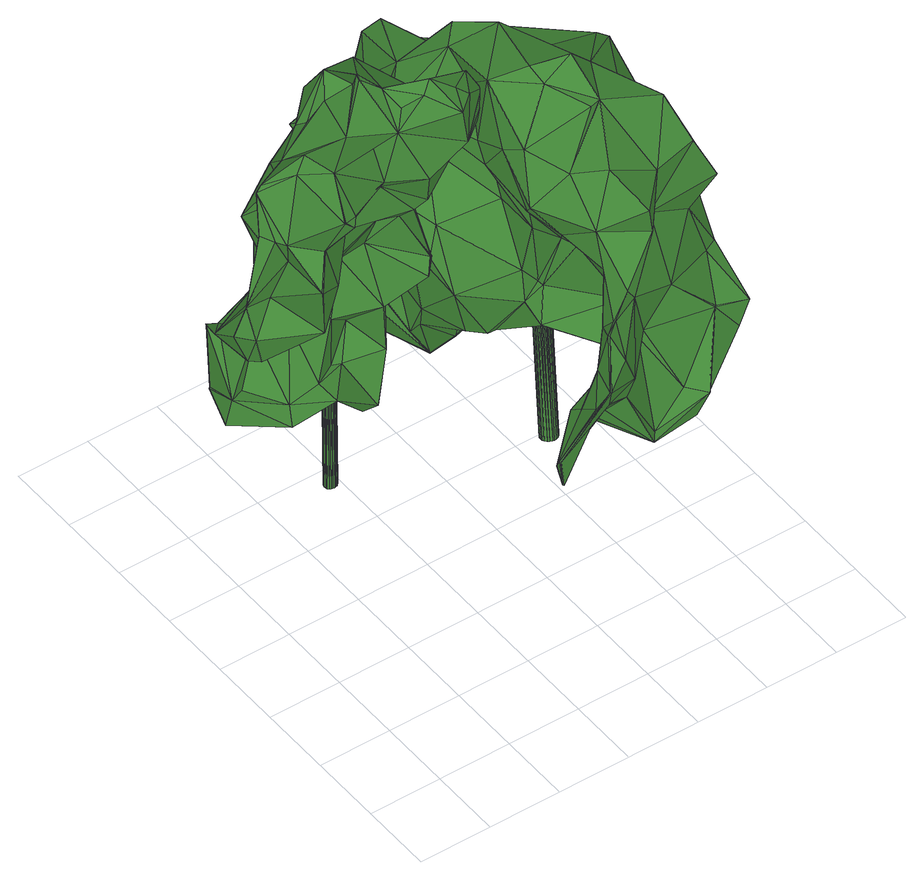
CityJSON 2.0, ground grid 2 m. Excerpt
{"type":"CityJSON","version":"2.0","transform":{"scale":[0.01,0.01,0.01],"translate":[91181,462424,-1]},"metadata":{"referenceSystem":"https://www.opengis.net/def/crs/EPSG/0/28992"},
"CityObjects":{
"tree1":{"type":"SolitaryVegetationObject","attributes":{"gtid":196,"crown_width_m":6.77,"crown_median_z":7,"trunk_H_m":7.62,"trunk_DBH_m":0.34,"trunk_radius_m":0.17,"trunk_base_height_m":-0.62,"original_gtid":"200"},"geometry":[{"type":"Solid","lod":"3","boundaries":[[[[0,1,2]],[[0,2,3]],[[4,5,6]],[[7,8,9]],[[10,11,12]],[[13,14,6]],[[15,14,13]],[[16,17,18]],[[10,19,11]],[[20,21,22]],[[20,23,21]],[[24,25,26]],[[27,28,29]],[[30,31,32]],[[33,34,0]],[[35,36,37]],[[38,39,40]],[[41,42,43]],[[44,19,27]],[[45,46,47]],[[48,49,16]],[[42,50,30]],[[13,51,52]],[[27,10,53]],[[37,26,35]],[[54,55,56]],[[50,57,58]],[[59,60,61]],[[62,63,64]],[[65,66,62]],[[67,68,25]],[[30,69,42]],[[43,69,70]],[[35,26,25]],[[71,50,58]],[[72,73,74]],[[72,74,65]],[[75,23,76]],[[44,77,11]],[[78,77,44]],[[79,80,81]],[[82,83,84]],[[85,86,87]],[[28,27,53]],[[88,1,34]],[[34,1,0]],[[89,62,66]],[[53,90,28]],[[91,92,93]],[[59,94,60]],[[95,96,9]],[[97,9,96]],[[9,59,7]],[[98,99,100]],[[40,101,38]],[[101,102,23]],[[103,57,31]],[[92,104,105]],[[106,105,104]],[[47,107,24]],[[108,109,110]],[[108,111,109]],[[44,112,78]],[[24,26,37]],[[46,6,113]],[[114,113,6]],[[90,111,115]],[[43,42,69]],[[18,17,116]],[[15,13,52]],[[117,52,51]],[[118,119,116]],[[91,120,92]],[[43,70,41]],[[4,121,122]],[[32,69,30]],[[70,69,32]],[[6,51,13]],[[123,124,125]],[[126,127,75]],[[128,127,126]],[[62,129,130]],[[28,90,115]],[[131,7,132]],[[44,11,19]],[[27,19,10]],[[133,134,135]],[[12,77,78]],[[12,11,77]],[[100,136,137]],[[138,139,140]],[[141,132,61]],[[88,34,142]],[[143,144,145]],[[146,140,147]],[[148,16,18]],[[48,16,148]],[[91,84,120]],[[149,150,151]],[[7,52,117]],[[152,22,153]],[[90,53,10]],[[109,90,10]],[[111,90,109]],[[139,147,140]],[[38,73,153]],[[39,38,153]],[[102,103,21]],[[94,108,154]],[[155,76,23]],[[31,50,71]],[[111,108,156]],[[31,30,50]],[[76,126,75]],[[157,127,68]],[[128,68,127]],[[109,10,158]],[[146,138,140]],[[36,159,47]],[[160,161,156]],[[72,124,79]],[[16,49,17]],[[160,80,123]],[[79,152,72]],[[24,37,47]],[[79,123,80]],[[148,159,36]],[[25,68,35]],[[162,151,93]],[[24,67,25]],[[122,113,163]],[[164,86,158]],[[146,158,86]],[[8,7,165]],[[166,32,31]],[[7,59,61]],[[110,109,158]],[[167,81,160]],[[80,160,81]],[[168,29,115]],[[76,155,126]],[[88,89,1]],[[20,22,169]],[[137,130,9]],[[170,132,171]],[[79,124,123]],[[39,172,40]],[[125,62,173]],[[174,29,168]],[[29,28,115]],[[72,65,125]],[[116,17,175]],[[15,143,145]],[[97,96,95]],[[110,154,108]],[[33,0,54]],[[105,176,177]],[[175,17,49]],[[24,107,67]],[[42,41,50]],[[175,118,116]],[[70,178,179]],[[70,166,178]],[[70,32,166]],[[180,162,93]],[[87,181,34]],[[142,34,181]],[[89,174,168]],[[102,182,57]],[[40,182,102]],[[27,29,112]],[[27,112,44]],[[151,183,93]],[[50,41,57]],[[41,31,57]],[[146,86,56]],[[81,184,136]],[[137,136,184]],[[36,47,37]],[[107,122,67]],[[3,54,0]],[[180,121,4]],[[173,185,130]],[[60,154,186]],[[152,153,72]],[[153,73,72]],[[60,94,154]],[[117,165,7]],[[102,101,40]],[[151,2,89]],[[151,89,83]],[[186,147,139]],[[169,187,188]],[[175,126,155]],[[83,82,151]],[[68,67,189]],[[184,130,137]],[[71,21,103]],[[71,103,31]],[[153,172,39]],[[84,83,66]],[[136,119,79]],[[136,79,81]],[[57,103,102]],[[130,184,173]],[[125,173,184]],[[150,2,151]],[[78,133,12]],[[48,126,175]],[[48,175,49]],[[20,169,175]],[[68,36,35]],[[188,118,169]],[[51,98,117]],[[130,156,94]],[[9,94,59]],[[130,94,9]],[[8,165,98]],[[107,113,122]],[[62,125,65]],[[160,123,161]],[[190,182,172]],[[157,189,105]],[[68,189,157]],[[116,119,136]],[[8,95,9]],[[31,41,166]],[[85,87,34]],[[1,89,2]],[[162,191,149]],[[89,66,83]],[[120,74,73]],[[106,104,101]],[[106,101,105]],[[84,65,74]],[[120,84,74]],[[192,142,181]],[[180,93,92]],[[180,92,105]],[[149,2,150]],[[149,3,2]],[[110,186,154]],[[127,176,75]],[[75,101,23]],[[23,20,155]],[[175,155,20]],[[4,162,180]],[[142,193,88]],[[67,122,189]],[[89,168,62]],[[63,62,168]],[[33,194,34]],[[158,10,12]],[[111,195,115]],[[40,172,182]],[[6,196,4]],[[118,175,169]],[[159,99,45]],[[98,45,99]],[[170,15,131]],[[164,87,86]],[[191,3,149]],[[23,102,21]],[[169,22,187]],[[162,149,151]],[[57,182,190]],[[57,190,58]],[[196,6,14]],[[184,81,167]],[[108,94,156]],[[118,188,119]],[[112,142,192]],[[112,192,78]],[[68,128,36]],[[158,134,164]],[[135,134,158]],[[21,172,22]],[[3,191,197]],[[126,48,128]],[[8,98,95]],[[145,198,15]],[[55,199,56]],[[174,88,193]],[[186,110,146]],[[99,159,200]],[[99,200,100]],[[189,122,121]],[[79,188,152]],[[119,188,79]],[[105,177,157]],[[136,201,116]],[[148,200,159]],[[71,58,21]],[[141,138,171]],[[98,51,202]],[[6,163,114]],[[163,4,122]],[[6,202,51]],[[98,202,45]],[[22,172,153]],[[98,165,117]],[[98,100,95]],[[104,92,120]],[[56,86,54]],[[101,104,38]],[[84,66,65]],[[73,38,120]],[[38,104,120]],[[91,82,84]],[[158,12,133]],[[144,199,55]],[[56,199,146]],[[146,199,138]],[[15,170,143]],[[70,179,203]],[[70,203,41]],[[105,101,176]],[[41,203,166]],[[200,204,100]],[[199,144,171]],[[199,171,138]],[[143,171,144]],[[88,174,89]],[[112,174,193]],[[112,29,174]],[[142,112,193]],[[82,183,151]],[[91,93,183]],[[91,183,82]],[[78,134,133]],[[192,134,78]],[[191,205,196]],[[4,196,205]],[[58,172,21]],[[58,190,172]],[[60,186,139]],[[110,206,146]],[[146,206,158]],[[45,47,207]],[[162,4,205]],[[162,205,191]],[[158,206,110]],[[147,186,146]],[[201,204,208]],[[131,15,52]],[[131,52,7]],[[139,138,141]],[[130,185,62]],[[46,113,47]],[[202,46,45]],[[137,97,100]],[[95,100,97]],[[173,62,185]],[[64,63,168]],[[195,64,168]],[[195,168,115]],[[195,123,64]],[[202,6,46]],[[156,161,111]],[[111,161,195]],[[123,195,161]],[[60,139,141]],[[60,141,61]],[[64,123,129]],[[64,129,62]],[[75,176,101]],[[133,135,158]],[[36,128,148]],[[48,148,128]],[[3,197,54]],[[209,145,197]],[[144,197,145]],[[209,197,191]],[[54,197,55]],[[144,55,197]],[[141,171,132]],[[163,6,5]],[[163,5,4]],[[184,129,123]],[[164,181,87]],[[159,207,47]],[[170,131,132]],[[61,132,7]],[[72,125,124]],[[159,45,207]],[[14,15,198]],[[14,198,196]],[[196,198,191]],[[191,198,209]],[[209,198,145]],[[125,184,123]],[[114,163,113]],[[181,134,192]],[[54,194,33]],[[86,194,54]],[[85,34,194]],[[85,194,86]],[[171,143,170]],[[9,97,137]],[[152,187,22]],[[136,100,201]],[[188,187,152]],[[164,134,181]],[[105,121,180]],[[189,121,105]],[[178,203,179]],[[166,203,178]],[[157,177,127]],[[127,177,176]],[[201,100,204]],[[167,129,184]],[[130,129,156]],[[160,156,129]],[[160,129,167]],[[47,113,107]],[[18,208,148]],[[116,208,18]],[[201,208,116]],[[200,208,204]],[[200,148,208]],[[210,211,212]],[[210,212,213]],[[213,212,214]],[[213,214,215]],[[212,211,216]],[[212,216,214]],[[214,216,217]],[[214,217,215]],[[216,211,218]],[[216,218,217]],[[217,218,219]],[[217,219,215]],[[218,211,220]],[[218,220,219]],[[219,220,221]],[[219,221,215]],[[220,211,222]],[[220,222,221]],[[221,222,223]],[[221,223,215]],[[222,211,224]],[[222,224,223]],[[223,224,225]],[[223,225,215]],[[224,211,226]],[[224,226,225]],[[225,226,227]],[[225,227,215]],[[226,211,228]],[[226,228,227]],[[227,228,229]],[[227,229,215]],[[228,211,230]],[[228,230,229]],[[229,230,231]],[[229,231,215]],[[230,211,232]],[[230,232,231]],[[231,232,233]],[[231,233,215]],[[232,211,234]],[[232,234,233]],[[233,234,235]],[[233,235,215]],[[234,211,236]],[[234,236,235]],[[235,236,237]],[[235,237,215]],[[236,211,238]],[[236,238,237]],[[237,238,239]],[[237,239,215]],[[238,211,240]],[[238,240,239]],[[239,240,241]],[[239,241,215]],[[240,211,242]],[[240,242,241]],[[241,242,243]],[[241,243,215]],[[242,211,244]],[[242,244,243]],[[243,244,245]],[[243,245,215]],[[244,211,246]],[[244,246,245]],[[245,246,247]],[[245,247,215]],[[246,211,248]],[[246,248,247]],[[247,248,249]],[[247,249,215]],[[248,211,250]],[[248,250,249]],[[249,250,251]],[[249,251,215]],[[250,211,252]],[[250,252,251]],[[251,252,253]],[[251,253,215]],[[252,211,254]],[[252,254,253]],[[253,254,255]],[[253,255,215]],[[254,211,256]],[[254,256,255]],[[255,256,257]],[[255,257,215]],[[256,211,258]],[[256,258,257]],[[257,258,259]],[[257,259,215]],[[258,211,210]],[[258,210,259]],[[259,210,213]],[[259,213,215]]]]}]},
"tree2":{"type":"SolitaryVegetationObject","attributes":{"gtid":198,"crown_width_m":9.76,"crown_median_z":7.22,"trunk_H_m":6.83,"trunk_DBH_m":0.47,"trunk_radius_m":0.235,"trunk_base_height_m":0.39,"original_gtid":"202"},"geometry":[{"type":"Solid","lod":"3","boundaries":[[[[260,261,262]],[[263,264,265]],[[266,267,268]],[[269,270,271]],[[272,270,269]],[[273,274,275]],[[276,277,278]],[[279,280,281]],[[282,283,265]],[[284,283,282]],[[280,285,286]],[[287,288,289]],[[290,291,292]],[[287,289,293]],[[294,295,296]],[[297,298,299]],[[300,301,302]],[[303,304,289]],[[305,306,307]],[[308,309,310]],[[300,311,312]],[[302,311,300]],[[312,271,300]],[[313,314,315]],[[293,316,287]],[[317,318,308]],[[319,320,321]],[[322,323,324]],[[325,290,292]],[[326,327,328]],[[329,330,331]],[[332,333,334]],[[335,336,328]],[[322,317,337]],[[335,338,315]],[[302,301,339]],[[311,267,340]],[[341,342,330]],[[343,344,288]],[[340,312,311]],[[286,281,280]],[[337,317,308]],[[335,345,336]],[[263,265,346]],[[347,348,349]],[[350,349,348]],[[262,351,352]],[[296,304,303]],[[296,353,304]],[[354,355,344]],[[356,357,358]],[[344,346,354]],[[359,360,361]],[[280,362,285]],[[341,330,277]],[[290,363,291]],[[364,365,366]],[[367,368,329]],[[367,329,369]],[[310,370,371]],[[372,370,310]],[[343,318,373]],[[282,265,374]],[[277,281,341]],[[279,281,277]],[[353,307,306]],[[331,369,329]],[[342,341,375]],[[376,267,266]],[[266,268,377]],[[287,316,378]],[[362,379,274]],[[311,302,268]],[[368,367,380]],[[381,382,383]],[[384,299,275]],[[329,368,330]],[[335,328,364]],[[285,273,385]],[[382,381,386]],[[387,388,389]],[[390,391,392]],[[311,268,267]],[[393,394,319]],[[366,365,394]],[[289,288,395]],[[396,397,398]],[[399,398,397]],[[319,394,320]],[[400,401,402]],[[289,403,293]],[[288,287,343]],[[318,343,287]],[[404,369,405]],[[406,313,351]],[[407,327,326]],[[373,318,408]],[[313,406,314]],[[409,379,362]],[[410,411,412]],[[376,388,413]],[[413,388,387]],[[310,371,308]],[[392,414,415]],[[416,290,417]],[[418,419,420]],[[338,421,422]],[[335,315,345]],[[351,262,406]],[[314,406,262]],[[341,281,286]],[[423,353,424]],[[425,426,427]],[[394,365,320]],[[272,428,356]],[[429,356,428]],[[430,372,431]],[[266,377,432]],[[339,432,377]],[[286,433,341]],[[377,268,339]],[[339,268,302]],[[426,434,427]],[[310,316,435]],[[309,316,310]],[[308,371,337]],[[271,270,398]],[[271,398,300]],[[436,285,385]],[[315,338,437]],[[412,384,275]],[[412,275,274]],[[319,438,393]],[[415,393,438]],[[410,412,392]],[[407,439,440]],[[412,411,384]],[[441,442,419]],[[443,444,425]],[[443,425,427]],[[313,430,351]],[[445,446,447]],[[314,345,315]],[[326,328,336]],[[338,405,331]],[[269,271,448]],[[322,337,297]],[[297,299,384]],[[349,416,417]],[[291,323,449]],[[264,349,450]],[[436,433,285]],[[286,285,433]],[[294,354,265]],[[338,366,405]],[[282,451,452]],[[453,435,316]],[[342,338,331]],[[280,279,276]],[[276,279,277]],[[263,349,264]],[[437,313,315]],[[361,360,413]],[[309,378,316]],[[396,358,454]],[[274,379,412]],[[427,434,260]],[[454,358,451]],[[432,389,266]],[[308,318,309]],[[328,327,364]],[[330,342,331]],[[446,445,453]],[[339,301,434]],[[375,341,433]],[[347,334,348]],[[297,384,411]],[[455,297,456]],[[381,371,370]],[[351,445,447]],[[353,296,424]],[[391,414,392]],[[290,416,363]],[[282,374,401]],[[282,401,451]],[[457,408,323]],[[385,273,275]],[[358,396,272]],[[458,434,301]],[[294,355,354]],[[296,355,294]],[[294,459,295]],[[336,345,460]],[[336,460,326]],[[412,379,390]],[[350,401,374]],[[350,450,349]],[[413,360,376]],[[422,298,382]],[[350,461,401]],[[346,265,354]],[[422,462,298]],[[420,442,463]],[[430,431,445]],[[404,394,464]],[[322,297,455]],[[285,362,273]],[[274,273,362]],[[437,386,313]],[[462,299,298]],[[385,299,462]],[[446,403,463]],[[293,403,446]],[[385,462,436]],[[381,465,386]],[[325,417,290]],[[466,451,284]],[[466,284,452]],[[466,452,451]],[[280,276,409]],[[280,409,362]],[[402,467,400]],[[407,320,365]],[[373,408,457]],[[366,338,335]],[[364,366,335]],[[271,312,448]],[[410,325,292]],[[455,323,322]],[[440,321,468]],[[332,321,440]],[[297,411,456]],[[412,390,392]],[[367,369,464]],[[404,464,369]],[[467,399,397]],[[293,446,316]],[[446,453,316]],[[469,355,296]],[[469,296,303]],[[457,470,373]],[[343,373,470]],[[358,459,451]],[[346,470,263]],[[317,408,318]],[[471,389,472]],[[387,389,471]],[[387,471,472]],[[291,470,323]],[[353,306,473]],[[305,307,473]],[[305,473,306]],[[463,403,473]],[[334,438,319]],[[417,438,334]],[[292,291,449]],[[339,434,425]],[[365,364,327]],[[474,475,476]],[[477,475,474]],[[297,383,298]],[[331,405,369]],[[386,465,313]],[[333,348,334]],[[289,395,303]],[[303,395,469]],[[330,478,277]],[[448,429,428]],[[272,398,270]],[[453,445,431]],[[347,417,334]],[[391,464,394]],[[455,449,323]],[[295,477,423]],[[352,351,441]],[[359,376,360]],[[356,475,477]],[[429,475,356]],[[463,442,446]],[[447,446,442]],[[447,442,441]],[[447,441,351]],[[418,413,419]],[[479,399,467]],[[396,398,272]],[[458,399,479]],[[415,414,393]],[[467,439,480]],[[467,480,479]],[[383,382,298]],[[423,477,474]],[[284,451,283]],[[295,423,424]],[[424,296,295]],[[324,408,317]],[[440,333,332]],[[401,400,451]],[[454,451,400]],[[320,468,321]],[[367,464,380]],[[366,394,404]],[[366,404,405]],[[481,482,379]],[[483,482,481]],[[422,484,338]],[[382,484,422]],[[275,299,385]],[[480,326,460]],[[391,393,414]],[[425,434,426]],[[269,428,272]],[[448,428,269]],[[272,356,358]],[[324,323,408]],[[289,485,403]],[[289,304,485]],[[457,323,470]],[[324,317,322]],[[349,363,416]],[[361,429,359]],[[349,263,363]],[[473,403,485]],[[359,429,448]],[[297,337,383]],[[371,383,337]],[[381,383,371]],[[470,291,363]],[[470,363,263]],[[376,359,267]],[[340,267,359]],[[359,448,340]],[[340,448,312]],[[470,346,486]],[[470,486,343]],[[343,486,344]],[[346,344,486]],[[453,431,435]],[[391,380,464]],[[439,326,480]],[[439,407,326]],[[260,479,480]],[[410,487,325]],[[381,370,372]],[[325,487,417]],[[386,484,382]],[[319,321,334]],[[365,327,407]],[[332,334,321]],[[344,395,288]],[[355,395,344]],[[469,395,355]],[[351,430,445]],[[480,261,260]],[[347,349,417]],[[333,440,402]],[[467,402,439]],[[439,402,440]],[[456,449,455]],[[410,292,449]],[[456,411,449]],[[410,449,411]],[[394,393,391]],[[487,392,415]],[[392,487,410]],[[417,487,438]],[[438,487,415]],[[401,461,402]],[[374,265,264]],[[262,444,443]],[[352,444,262]],[[474,476,353]],[[474,353,423]],[[390,488,391]],[[376,266,388]],[[266,389,388]],[[380,391,488]],[[489,436,462]],[[361,413,418]],[[361,418,420]],[[489,375,436]],[[421,342,375]],[[265,283,294]],[[295,459,357]],[[358,357,459]],[[409,276,481]],[[409,481,379]],[[338,342,421]],[[463,476,420]],[[473,476,463]],[[374,450,350]],[[264,450,374]],[[330,368,478]],[[301,300,490]],[[350,348,461]],[[333,461,348]],[[427,260,262]],[[425,491,432]],[[389,432,491]],[[278,481,276]],[[368,481,278]],[[407,468,320]],[[440,468,407]],[[262,261,314]],[[372,435,431]],[[372,310,435]],[[420,476,361]],[[398,490,300]],[[399,490,398]],[[458,490,399]],[[301,490,458]],[[379,482,390]],[[488,390,482]],[[488,482,483]],[[422,421,462]],[[473,307,476]],[[353,476,307]],[[429,361,476]],[[314,261,345]],[[476,475,429]],[[282,452,284]],[[353,473,485]],[[353,485,304]],[[283,451,459]],[[283,459,294]],[[425,444,491]],[[389,491,472]],[[396,454,397]],[[318,378,309]],[[287,378,318]],[[338,484,437]],[[386,437,484]],[[339,425,432]],[[444,472,491]],[[352,472,444]],[[460,345,261]],[[441,419,352]],[[427,262,443]],[[480,460,261]],[[442,420,419]],[[481,368,483]],[[472,419,413]],[[413,387,472]],[[472,352,419]],[[400,397,454]],[[467,397,400]],[[375,433,436]],[[380,488,483]],[[380,483,368]],[[477,295,357]],[[477,357,356]],[[489,421,375]],[[489,462,421]],[[479,260,434]],[[458,479,434]],[[278,277,478]],[[278,478,368]],[[333,402,461]],[[313,465,430]],[[372,430,465]],[[372,465,381]],[[492,493,494]],[[492,494,495]],[[495,494,496]],[[495,496,497]],[[494,493,498]],[[494,498,496]],[[496,498,499]],[[496,499,497]],[[498,493,500]],[[498,500,499]],[[499,500,501]],[[499,501,497]],[[500,493,502]],[[500,502,501]],[[501,502,503]],[[501,503,497]],[[502,493,504]],[[502,504,503]],[[503,504,505]],[[503,505,497]],[[504,493,506]],[[504,506,505]],[[505,506,507]],[[505,507,497]],[[506,493,508]],[[506,508,507]],[[507,508,509]],[[507,509,497]],[[508,493,510]],[[508,510,509]],[[509,510,511]],[[509,511,497]],[[510,493,512]],[[510,512,511]],[[511,512,513]],[[511,513,497]],[[512,493,514]],[[512,514,513]],[[513,514,515]],[[513,515,497]],[[514,493,516]],[[514,516,515]],[[515,516,517]],[[515,517,497]],[[516,493,518]],[[516,518,517]],[[517,518,519]],[[517,519,497]],[[518,493,520]],[[518,520,519]],[[519,520,521]],[[519,521,497]],[[520,493,522]],[[520,522,521]],[[521,522,523]],[[521,523,497]],[[522,493,524]],[[522,524,523]],[[523,524,525]],[[523,525,497]],[[524,493,526]],[[524,526,525]],[[525,526,527]],[[525,527,497]],[[526,493,528]],[[526,528,527]],[[527,528,529]],[[527,529,497]],[[528,493,530]],[[528,530,529]],[[529,530,531]],[[529,531,497]],[[530,493,532]],[[530,532,531]],[[531,532,533]],[[531,533,497]],[[532,493,534]],[[532,534,533]],[[533,534,535]],[[533,535,497]],[[534,493,536]],[[534,536,535]],[[535,536,537]],[[535,537,497]],[[536,493,538]],[[536,538,537]],[[537,538,539]],[[537,539,497]],[[538,493,540]],[[538,540,539]],[[539,540,541]],[[539,541,497]],[[540,493,492]],[[540,492,541]],[[541,492,495]],[[541,495,497]]]]}]}
},
"vertices":[
[344,1047,1148],[422,1123,1167],[360,1063,1088],[269,1046,1068],[189,999,751],[92,918,731],[20,922,751],[190,719,817],[177,824,763],[288,822,909],[580,685,1245],[615,727,1348],[558,674,1360],[5,826,825],[56,834,887],[32,814,914],[407,867,323],[443,858,333],[442,854,332],[683,776,1287],[514,1082,497],[573,1194,508],[553,1135,539],[492,1119,469],[85,1034,450],[149,1061,447],[112,997,418],[683,774,1241],[654,834,1141],[648,874,1135],[765,1211,287],[688,1224,359],[745,1192,286],[358,1022,1169],[428,1050,1279],[135,975,408],[200,862,392],[62,936,418],[471,1311,646],[557,1322,640],[498,1321,577],[710,1241,286],[742,1235,285],[741,1234,282],[663,809,1331],[185,991,607],[96,1011,669],[76,929,498],[385,921,343],[402,902,342],[690,1228,359],[49,830,719],[40,784,825],[657,758,1209],[238,956,1164],[137,901,1184],[225,849,1274],[636,1255,437],[663,1273,479],[253,751,908],[203,732,1065],[153,672,1002],[456,1026,957],[514,921,1014],[505,889,975],[508,1143,882],[476,1180,956],[151,1064,462],[288,1007,441],[764,1212,284],[715,1189,275],[654,1241,462],[554,1095,726],[583,1207,744],[528,1189,800],[449,1111,443],[452,1111,442],[590,748,1365],[544,789,1388],[549,909,740],[550,790,808],[528,771,768],[427,1203,906],[475,1183,956],[485,1195,905],[462,983,1265],[357,864,1244],[410,896,1391],[552,1114,1174],[484,1086,1092],[623,792,1117],[426,1196,894],[414,1119,756],[297,1153,817],[326,822,993],[260,967,763],[285,925,950],[306,970,785],[199,888,702],[274,978,597],[338,897,637],[459,1200,525],[531,1243,509],[637,1251,438],[461,1191,669],[358,1105,624],[463,1188,667],[86,1033,454],[410,801,1104],[498,725,1137],[401,772,1144],[523,769,1022],[576,896,1255],[75,1031,664],[74,1033,666],[620,825,1105],[474,865,489],[70,805,723],[508,936,537],[499,904,588],[525,1192,800],[249,1036,751],[186,995,608],[504,852,918],[512,933,760],[449,989,800],[438,1037,458],[347,1010,461],[356,942,390],[501,852,916],[433,849,942],[114,830,888],[151,675,1002],[519,777,1357],[453,854,1356],[471,802,1324],[458,854,644],[386,929,783],[204,657,1211],[225,647,1194],[207,656,1212],[199,732,1066],[493,1023,1304],[118,816,1075],[124,900,1167],[102,859,1072],[247,760,1270],[247,674,1199],[298,818,456],[241,1048,990],[346,1022,1072],[405,1136,932],[551,1094,724],[593,1228,700],[221,764,1088],[481,1073,467],[499,789,988],[345,1009,464],[432,759,1298],[201,875,454],[548,788,809],[502,790,989],[277,1034,884],[97,1015,670],[406,879,1391],[175,823,760],[699,1177,280],[546,790,808],[555,940,1054],[513,1063,523],[160,823,985],[132,788,1079],[589,1279,600],[369,993,822],[563,1000,1116],[477,955,464],[458,1109,548],[443,1076,567],[658,1141,244],[657,1142,241],[258,1096,778],[413,897,1391],[555,1254,515],[403,1174,903],[460,934,787],[329,958,973],[247,676,1196],[446,1076,569],[451,1007,594],[275,1023,584],[660,1275,479],[170,1023,969],[455,857,1354],[544,1030,1192],[397,1007,1227],[519,843,1030],[151,871,890],[222,945,1117],[145,859,976],[195,838,1234],[291,881,467],[418,949,549],[92,917,727],[657,1143,244],[353,920,461],[209,974,941],[400,817,1224],[119,952,487],[380,913,457],[210,897,1104],[392,952,38],[375,952,38],[391,956,38],[382,948,801],[381,952,801],[365,948,800],[390,961,38],[379,956,801],[387,964,38],[376,960,801],[384,967,38],[373,963,801],[379,968,38],[369,964,801],[375,969,38],[364,965,800],[371,968,38],[360,964,800],[366,967,38],[356,962,800],[363,964,38],[352,960,800],[360,960,38],[350,956,800],[359,956,38],[348,952,800],[358,952,38],[348,948,800],[359,948,38],[348,943,800],[360,943,38],[350,939,800],[363,940,38],[353,936,800],[367,937,38],[356,933,800],[371,936,38],[360,931,800],[375,935,38],[365,931,800],[379,936,38],[369,931,800],[384,937,38],[373,933,800],[387,940,38],[377,936,801],[390,943,38],[379,939,801],[391,948,38],[381,943,801],
[821,840,495],[805,760,632],[619,752,554],[1065,793,1227],[1014,826,1097],[1060,953,1086],[654,1126,242],[773,1190,282],[816,1175,258],[799,1114,505],[848,1036,538],[825,1169,474],[860,1141,722],[575,113,1061],[601,87,990],[617,149,1057],[535,106,849],[438,121,706],[587,151,785],[414,74,699],[403,72,782],[411,77,700],[1077,913,892],[937,1031,991],[929,1013,984],[542,68,932],[401,75,782],[679,901,1327],[728,953,1340],[625,1031,1207],[1072,455,1132],[1005,496,1304],[1012,386,1236],[564,967,1151],[930,1086,998],[854,1143,973],[797,1215,1048],[669,298,1202],[672,273,1098],[614,153,1057],[868,1181,408],[927,1031,356],[859,1177,272],[702,1202,1170],[662,1223,1134],[484,1264,901],[486,1266,900],[497,1256,872],[633,621,1238],[646,739,1167],[645,708,1114],[838,1196,274],[816,1285,444],[649,555,785],[651,673,600],[658,499,747],[611,921,1128],[643,549,1287],[659,719,1371],[1123,405,749],[1088,407,617],[1106,440,717],[690,433,1273],[842,524,1358],[827,536,1334],[1073,374,1102],[930,576,634],[1009,431,565],[905,556,646],[724,145,637],[556,243,727],[751,240,655],[1126,632,698],[1176,678,716],[1100,565,830],[841,543,695],[846,576,680],[607,476,1174],[768,311,746],[758,980,279],[806,1288,443],[423,116,724],[556,245,730],[799,865,1368],[883,946,1243],[766,610,666],[1045,815,1233],[1059,644,918],[1078,668,889],[1096,665,1061],[1086,769,893],[583,745,695],[587,881,542],[649,1244,998],[947,978,1153],[874,1020,1135],[847,1138,733],[871,1075,889],[980,1110,756],[725,1232,490],[620,1196,487],[619,1215,653],[544,65,931],[977,628,1243],[913,492,668],[1000,409,590],[900,346,731],[841,135,638],[704,117,640],[817,177,620],[689,609,1071],[616,501,1141],[712,612,945],[745,670,1407],[1080,910,892],[556,201,767],[586,1167,396],[721,1057,259],[710,859,1225],[655,124,870],[875,130,695],[696,474,1030],[720,445,1014],[655,416,1108],[687,199,1076],[571,116,1062],[681,526,845],[610,1135,438],[587,1163,397],[682,983,268],[758,234,883],[973,245,827],[861,265,949],[1062,229,815],[1039,239,734],[748,1011,1192],[979,1073,706],[980,999,717],[910,1025,532],[958,963,497],[1036,925,767],[1139,883,816],[1080,797,683],[593,1068,1031],[839,182,694],[812,244,642],[631,679,596],[1022,438,552],[750,618,1387],[549,80,882],[863,353,1113],[784,233,1191],[711,204,1039],[573,1129,517],[976,246,830],[1038,370,877],[1098,583,1083],[1103,536,1015],[650,1068,670],[611,1014,534],[533,1052,747],[740,239,870],[765,290,902],[749,1191,975],[777,1213,1006],[756,979,282],[822,991,433],[798,876,490],[757,1082,649],[627,1220,664],[685,617,820],[744,780,892],[684,981,265],[532,110,851],[929,962,380],[736,826,1034],[568,153,924],[655,499,750],[1082,398,866],[1061,668,569],[1093,652,642],[571,906,732],[551,962,749],[759,919,499],[610,917,452],[604,848,831],[526,933,910],[575,831,758],[729,1232,492],[882,350,1242],[1005,765,961],[1034,1090,787],[949,937,779],[649,951,984],[1004,1083,740],[750,356,1313],[764,216,1281],[837,630,1428],[934,964,380],[901,1089,944],[882,728,666],[1105,785,825],[622,209,989],[518,996,868],[876,134,694],[679,543,845],[865,982,890],[1021,829,637],[1012,596,672],[771,1028,1116],[911,655,1340],[692,1055,466],[590,931,427],[545,1201,943],[647,1118,849],[653,1118,741],[582,1180,827],[797,1117,875],[557,176,770],[929,831,497],[926,765,553],[625,116,833],[743,236,870],[725,144,642],[822,402,817],[628,1163,1052],[882,820,1271],[999,386,1022],[835,180,696],[644,163,865],[939,997,483],[684,980,268],[849,702,140],[825,702,139],[848,708,140],[824,713,823],[823,719,823],[800,714,822],[846,713,140],[821,725,823],[842,718,139],[817,730,823],[837,722,139],[812,734,822],[832,725,139],[807,736,822],[825,726,139],[801,737,822],[819,725,138],[794,736,822],[814,723,138],[789,734,821],[809,719,138],[784,730,821],[805,714,138],[780,726,821],[802,708,138],[777,720,821],[801,702,138],[777,714,821],[802,696,138],[777,708,822],[804,691,138],[780,702,822],[808,686,139],[783,697,822],[813,682,139],[788,693,822],[819,679,139],[794,691,822],[825,678,139],[800,690,823],[831,679,140],[806,691,823],[836,681,140],[812,693,823],[841,685,140],[816,697,823],[845,690,140],[820,701,823],[848,696,140],[823,707,823]
]}
